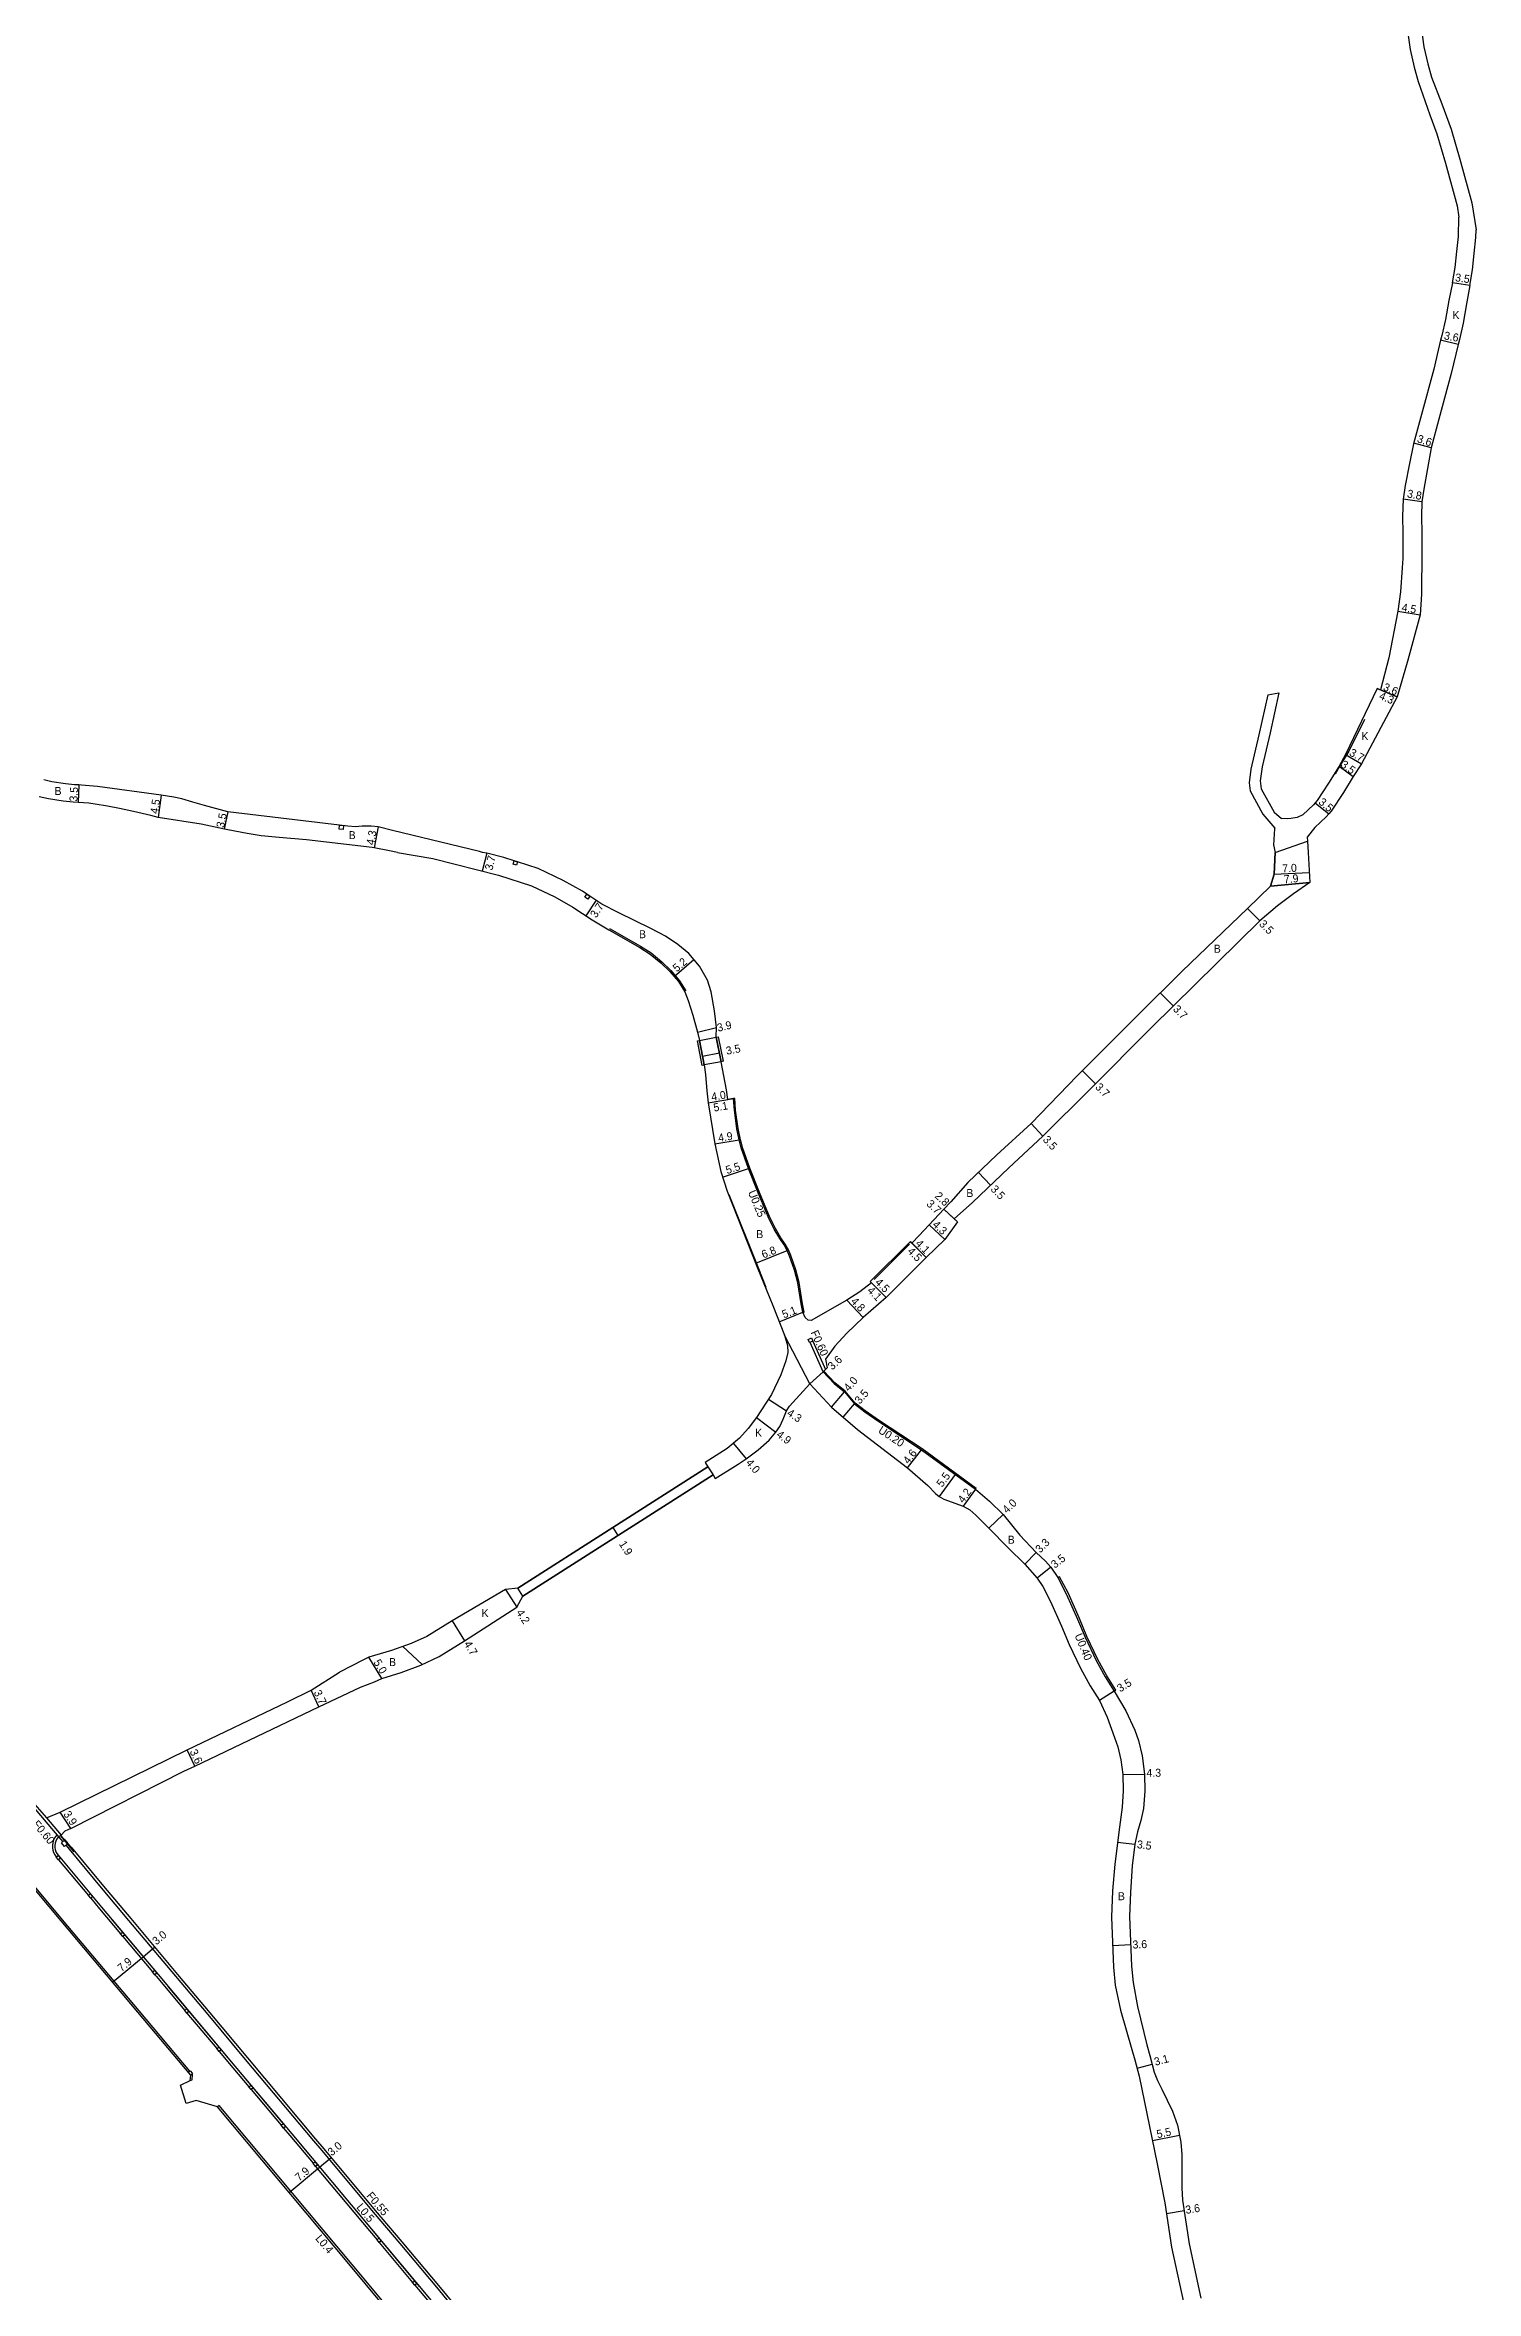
# Model space of a CAD drawing. Header units: metres. Extents: x -4000 to -800, y -99000 to -96000.
# Drawn here: x -3590.3 to -3304.2, y -98334.2 to -97885.1 of the extents above; entities that cross this region are included whole.
import ezdxf

# ---------------------------------------------------------------- set-up
doc = ezdxf.new("R2010")
doc.units = ezdxf.units.M
doc.header["$LTSCALE"] = 2.5
for name, color, linetype in [('側溝・桝', 7, 'Continuous'), ('幅員', 7, 'Continuous'), ('歩道・分離帯・安全施設', 7, 'Continuous'), ('舗装', 7, 'Continuous'), ('道路', 7, 'Continuous')]:
    doc.layers.add(name, color=color, linetype=linetype)
doc.styles.get("Standard").update_dxf_attribs({"font": ''})
doc.styles.get('Standard').set_extended_font_data('@MS PGothic')

msp = doc.modelspace()

# ---------------------------------------------------------------- linework, layer by layer
at = {"layer": '側溝・桝'}
for points in [[(-3530.56, -98041.19), (-3530.66, -98041.98), (-3531.45, -98041.89), (-3531.36, -98041.09)], [(-3496.46, -98048.21), (-3495.8, -98048.43), (-3496.01, -98049.1), (-3496.68, -98048.88)], [(-3481.37, -98055.28), (-3481.75, -98055.87), (-3482.34, -98055.48), (-3481.95, -98054.9)], [(-3437.43, -98144.54), (-3437.72, -98143.9), (-3437.08, -98143.62), (-3436.79, -98144.26)], [(-3587.52, -98247.96), (-3587.98, -98247.41), (-3587.6, -98247.08), (-3587.13, -98247.64)], [(-3586.36, -98245.27), (-3586.96, -98244.58), (-3586.29, -98243.97), (-3585.69, -98244.66)], [(-3581.11, -98255.62), (-3581.56, -98255.08), (-3581.18, -98254.75), (-3580.72, -98255.3)], [(-3574.68, -98263.3), (-3575.15, -98262.73), (-3574.77, -98262.41), (-3574.29, -98262.98)], [(-3568.28, -98270.94), (-3568.74, -98270.38), (-3568.36, -98270.06), (-3567.89, -98270.61)], [(-3561.88, -98278.58), (-3562.31, -98278.05), (-3561.93, -98277.73), (-3561.49, -98278.25)], [(-3555.44, -98286.25), (-3555.9, -98285.7), (-3555.52, -98285.38), (-3555.06, -98285.93)], [(-3561.2, -98290.16), (-3560.76, -98290.69), (-3561.12, -98290.99), (-3561.56, -98290.46)], [(-3549.04, -98293.89), (-3549.47, -98293.37), (-3549.08, -98293.05), (-3548.65, -98293.56)], [(-3542.56, -98301.6), (-3543.05, -98301.02), (-3542.66, -98300.7), (-3542.18, -98301.27)], [(-3536.15, -98309.25), (-3536.66, -98308.63), (-3536.28, -98308.31), (-3535.76, -98308.92)], [(-3523.43, -98324.44), (-3523.88, -98323.9), (-3523.49, -98323.57), (-3523.04, -98324.11)], [(-3516.31, -98332.99), (-3516.77, -98332.43), (-3516.39, -98332.11), (-3515.92, -98332.66)]]:
    msp.add_lwpolyline(points, close=True, dxfattribs=at)
for points in [[(-3438.76, -98138.5), (-3438.52, -98138.45), (-3438.88, -98136.79), (-3439.54, -98132.53), (-3440.19, -98129.98), (-3441.2, -98127.17), (-3441.66, -98126.01), (-3442.3, -98124.87), (-3443.18, -98123.6), (-3444.27, -98121.76), (-3445.47, -98119.33), (-3447.47, -98114.55), (-3449.38, -98109.67), (-3450.85, -98105.56), (-3451.26, -98103.99), (-3451.71, -98101.76), (-3452.22, -98098.06), (-3452.4, -98095.76), (-3452.65, -98095.78)], [(-3434.72, -98150.37), (-3437.34, -98144.5)], [(-3436.79, -98144.26), (-3434.26, -98149.94)], [(-3675.76, -98146.41), (-3674.62, -98147.41), (-3672.54, -98149.37), (-3667.69, -98153.92), (-3657.91, -98163.32), (-3650.5, -98170.74), (-3641.96, -98179.66), (-3639.35, -98182.44), (-3633.84, -98188.71), (-3623.31, -98200.8), (-3614.04, -98211.84), (-3604.51, -98223.19), (-3594.09, -98235.63), (-3590.38, -98239.94), (-3587.47, -98243.45), (-3586.7, -98244.34)], [(-3404.26, -98173.87), (-3404.14, -98173.71), (-3414.92, -98165.81), (-3423.49, -98160.17), (-3426.3, -98158.21), (-3428.32, -98156.63), (-3430.32, -98154.25), (-3432.38, -98152.6), (-3434.57, -98150.23)], [(-3376.56, -98214.26), (-3376.22, -98214.05), (-3378.02, -98211.19), (-3379.8, -98207.9), (-3382, -98203.31), (-3383.49, -98199.7), (-3385.77, -98194.61), (-3387.48, -98191.35), (-3387.83, -98191.54)], [(-3589.91, -98239.56), (-3587.02, -98243.05)], [(-3587.86, -98242.98), (-3588.27, -98243.49), (-3588.53, -98244.01), (-3588.68, -98244.49), (-3588.76, -98245.08), (-3588.75, -98245.55), (-3588.68, -98246.01), (-3588.52, -98246.51), (-3588.3, -98246.95), (-3588.03, -98247.36), (-3587.98, -98247.41)], [(-3586.1, -98245.03), (-3585.43, -98245.81), (-3578.98, -98253.56), (-3573.52, -98260.06), (-3564.16, -98271.22), (-3557.7, -98278.91), (-3550.21, -98287.89), (-3536.59, -98304.13), (-3534.89, -98306.08), (-3524.68, -98318.4), (-3519.33, -98324.65), (-3512.02, -98333.39), (-3507.26, -98339.19), (-3501.12, -98346.8), (-3497.12, -98352.02), (-3491.01, -98359.99), (-3484.25, -98369.31), (-3473.68, -98384.26), (-3467.31, -98393.59), (-3463.17, -98399.82), (-3463.05, -98400)], [(-3561.28, -98290.23), (-3571.42, -98278.17), (-3586.71, -98259.93), (-3596.34, -98248.42), (-3596.62, -98248.66)], [(-3587.52, -98247.96), (-3581.56, -98255.08)], [(-3581.11, -98255.62), (-3579.33, -98257.75), (-3575.15, -98262.73)], [(-3574.68, -98263.3), (-3568.74, -98270.38)], [(-3568.28, -98270.94), (-3568.04, -98271.22), (-3562.31, -98278.05)], [(-3561.88, -98278.58), (-3555.9, -98285.7)], [(-3555.44, -98286.25), (-3552.67, -98289.56), (-3549.47, -98293.37)], [(-3561.22, -98292.1), (-3560.83, -98291.92), (-3560.73, -98290.87), (-3560.83, -98290.75)], [(-3487.34, -98382.23), (-3494.16, -98372.7), (-3502.18, -98361.69), (-3509.88, -98351.97), (-3516.8, -98343.35), (-3528.85, -98328.84), (-3555.45, -98297.04), (-3555.79, -98297.32)], [(-3549.04, -98293.89), (-3543.05, -98301.02)], [(-3542.56, -98301.6), (-3541.31, -98303.09), (-3536.66, -98308.63)], [(-3536.15, -98309.25), (-3525.36, -98322.12), (-3523.88, -98323.9)], [(-3523.43, -98324.44), (-3516.77, -98332.43)], [(-3516.31, -98332.99), (-3513.8, -98336), (-3504.99, -98346.99)]]:
    msp.add_lwpolyline(points, dxfattribs=at)
at = {"layer": '幅員'}
for points in [[(-3305.48, -97933.23), (-3308.93, -97932.65)], [(-3307.83, -97945.03), (-3311.32, -97944.17)], [(-3313.2, -97965.65), (-3316.68, -97964.73)], [(-3315.05, -97976.49), (-3318.8, -97975.91)], [(-3319.86, -97998.3), (-3315.42, -97999.05)], [(-3323.99, -98013.77), (-3320.02, -98015.43)], [(-3320.02, -98015.43), (-3323.34, -98014.04)], [(-3330.35, -98027), (-3327.13, -98028.82)], [(-3331.63, -98029.29), (-3328.81, -98031.37)], [(-3583.5, -98033.07), (-3583.64, -98036.56)], [(-3567, -98035.11), (-3567.6, -98039.57)], [(-3553.69, -98038.47), (-3554.41, -98041.9)], [(-3523.67, -98041.44), (-3524.47, -98045.66)], [(-3501.95, -98046.69), (-3502.85, -98050.28)], [(-3345.34, -98053.27), (-3337.47, -98052.57)], [(-3344.56, -98050.89), (-3337.57, -98050.54)], [(-3480.11, -98056.11), (-3482.13, -98059.2)], [(-3349.89, -98057.74), (-3347.43, -98060.22)], [(-3464.5, -98071.35), (-3460.54, -98067.98)], [(-3367.34, -98074.63), (-3364.73, -98077.26)], [(-3459.84, -98082.48), (-3456.05, -98081.57)], [(-3458.85, -98087.29), (-3455.46, -98086.63)], [(-3382.91, -98090.2), (-3380.3, -98092.81)], [(-3457.68, -98096.6), (-3452.65, -98095.78)], [(-3457.68, -98096.6), (-3453.74, -98095.95)], [(-3456.34, -98104.83), (-3451.51, -98104.04)], [(-3390.8, -98103.31), (-3393.17, -98100.73)], [(-3454.85, -98111.45), (-3449.62, -98109.76)], [(-3401.26, -98113.06), (-3403.68, -98110.52)], [(-3413.52, -98121.01), (-3410.38, -98123.95)], [(-3408.55, -98119.78), (-3410.59, -98117.87)], [(-3410.59, -98117.87), (-3407.89, -98120.4)], [(-3448.21, -98128.64), (-3441.89, -98126.12)], [(-3417.3, -98124.35), (-3414.13, -98127.55)], [(-3417.02, -98124.64), (-3414.13, -98127.55)], [(-3425.31, -98132.32), (-3422.14, -98135.51)], [(-3425.03, -98132.6), (-3422.14, -98135.51)], [(-3443.5, -98140.38), (-3438.76, -98138.5)], [(-3426.71, -98139.55), (-3430, -98136.06)], [(-3437.36, -98152.82), (-3434.72, -98150.37)], [(-3445.67, -98155.86), (-3442.06, -98158.21)], [(-3433.07, -98157.43), (-3430.46, -98154.4)], [(-3430.73, -98159.44), (-3428.46, -98156.78)], [(-3448.07, -98159.54), (-3444.15, -98162.49)], [(-3452.67, -98164.7), (-3450.1, -98167.76)], [(-3452.67, -98164.7), (-3450.1, -98167.76)], [(-3417.84, -98169.62), (-3415.04, -98165.97)], [(-3408.32, -98170.89), (-3411.57, -98175.33)], [(-3404.26, -98173.87), (-3406.75, -98177.26)], [(-3398.76, -98178.9), (-3401.64, -98181.67)], [(-3476.76, -98181.52), (-3475.73, -98183.14)], [(-3394.44, -98188.86), (-3392.12, -98186.52)], [(-3389.19, -98189.47), (-3391.93, -98191.65)], [(-3498.18, -98193.88), (-3495.92, -98197.42)], [(-3508.84, -98200.19), (-3506.39, -98204.2)], [(-3522.94, -98211.72), (-3525.53, -98207.44)], [(-3376.56, -98214.26), (-3379.52, -98216.13)], [(-3374.8, -98230.89), (-3370.5, -98230.83)], [(-3375.89, -98244.41), (-3372.42, -98244.85)], [(-3376.86, -98265.07), (-3373.26, -98264.91)], [(-3371.97, -98289.58), (-3368.98, -98288.78)], [(-3368.92, -98304.08), (-3363.53, -98302.98)], [(-3366.12, -98318.63), (-3362.56, -98318.09)]]:
    msp.add_lwpolyline(points, dxfattribs=at)
at = {"layer": '幅員', "flags": 128}
for points in [[(-3336.37, -98036.61), (-3333.69, -98038.86)], [(-3535.48, -98217.4), (-3537.07, -98214.06)], [(-3560.28, -98229.2), (-3561.82, -98225.95)], [(-3585.07, -98241.66), (-3587.21, -98238.4)], [(-3570.64, -98267.34), (-3568.33, -98265.4)], [(-3576.72, -98272.43), (-3570.64, -98267.34)], [(-3541.45, -98314.46), (-3535.39, -98309.37)], [(-3535.39, -98309.37), (-3533.05, -98307.44)]]:
    msp.add_lwpolyline(points, dxfattribs=at)
at = {"layer": '歩道・分離帯・安全施設'}
for points in [[(-3326.51, -98019.98), (-3329.66, -98026.3), (-3331.5, -98029.37), (-3331.51, -98029.38)], [(-3331.51, -98029.38), (-3332.41, -98030.91)], [(-3477.41, -98061.77), (-3471.22, -98065.31), (-3469.11, -98066.65), (-3466.95, -98068.41), (-3465.16, -98070.15), (-3463.41, -98072.2), (-3462.15, -98074.25)], [(-3453.57, -98114.92), (-3447.65, -98129.74), (-3446.15, -98133.46)], [(-3417.49, -98124.9), (-3424.56, -98131.93)], [(-3587.05, -98243.09), (-3587.53, -98243.37), (-3587.85, -98243.76), (-3588.06, -98244.2), (-3588.19, -98244.6), (-3588.26, -98245.11), (-3588.25, -98245.51), (-3588.19, -98245.89), (-3588.05, -98246.33), (-3587.87, -98246.7), (-3587.62, -98247.05), (-3578.94, -98257.43), (-3567.65, -98270.9), (-3552.28, -98289.24), (-3540.93, -98302.76), (-3524.97, -98321.79), (-3513.41, -98335.68), (-3503.06, -98348.58), (-3495.64, -98358.12), (-3488.25, -98368.08), (-3481.96, -98376.82), (-3473.63, -98388.82), (-3469.44, -98395.02), (-3466.12, -98400)], [(-3587.53, -98243.37), (-3587.85, -98243.76), (-3588.06, -98244.2), (-3588.19, -98244.6), (-3588.26, -98245.11), (-3588.25, -98245.51), (-3588.19, -98245.89), (-3588.05, -98246.33), (-3587.87, -98246.7), (-3587.62, -98247.05), (-3578.94, -98257.43), (-3567.65, -98270.9), (-3552.28, -98289.24), (-3540.93, -98302.76), (-3524.97, -98321.79), (-3513.41, -98335.68), (-3503.06, -98348.58), (-3495.64, -98358.12), (-3488.25, -98368.08), (-3481.96, -98376.82), (-3473.63, -98388.82), (-3469.44, -98395.02), (-3466.12, -98400)], [(-3584.39, -98246.33), (-3587.13, -98243.11)], [(-3587.62, -98247.05), (-3578.94, -98257.43)], [(-3577.01, -98259.73), (-3567.65, -98270.9)], [(-3565.6, -98273.34), (-3552.28, -98289.24), (-3542.9, -98300.41)], [(-3540.93, -98302.76), (-3524.97, -98321.79), (-3515.43, -98333.26)]]:
    msp.add_lwpolyline(points, dxfattribs=at)
at = {"layer": '舗装'}
for points in [[(-3437.36, -98152.82), (-3442.43, -98143.09)], [(-3518.71, -98205.3), (-3514.84, -98208.9)]]:
    msp.add_lwpolyline(points, dxfattribs=at)
at = {"layer": '道路'}
for points in [[(-3317.98, -97881.86), (-3317.44, -97886.02), (-3316.59, -97889.6), (-3315.78, -97892.44), (-3313.48, -97899.12), (-3312.07, -97902.9), (-3310.34, -97908.78), (-3308.02, -97917.31), (-3307.67, -97919.55)], [(-3315.19, -97881.67), (-3314.7, -97885.52), (-3313.89, -97888.9), (-3313.14, -97891.55), (-3311.09, -97896.92), (-3309.22, -97901.95), (-3307.45, -97907.95), (-3305.08, -97916.69), (-3304.24, -97922.1)], [(-3308.93, -97932.65), (-3308.42, -97929.62), (-3308.09, -97926.45), (-3307.78, -97923.39), (-3307.67, -97919.55)], [(-3305.48, -97933.23), (-3304.95, -97930.09), (-3304.61, -97926.81), (-3304.28, -97923.62), (-3304.24, -97922.1)], [(-3308.93, -97932.65), (-3309.66, -97936.21), (-3310.34, -97940.01), (-3311.08, -97943.18), (-3311.32, -97944.17), (-3311.8, -97946.12), (-3312.69, -97949.94), (-3315.17, -97959.01), (-3316.71, -97964.85), (-3317.57, -97968.83), (-3318.39, -97973.23), (-3318.8, -97975.91), (-3318.92, -97979.3), (-3318.88, -97982.8), (-3318.85, -97987.82), (-3318.98, -97989.63), (-3319.36, -97994.47), (-3319.86, -97998.3), (-3321.66, -98007.66), (-3323.34, -98014.04), (-3323.99, -98013.77), (-3330.35, -98027), (-3331.63, -98029.29)], [(-3305.48, -97933.23), (-3306.13, -97936.89), (-3306.81, -97940.73), (-3307.58, -97944.02), (-3307.83, -97945.03), (-3308.3, -97946.95), (-3309.2, -97950.83), (-3311.69, -97959.95), (-3313.2, -97965.65), (-3314.65, -97973.9), (-3315.05, -97976.49), (-3315.12, -97979.33), (-3315.08, -97982.77), (-3315.06, -97986.3), (-3315.14, -97994.94), (-3315.42, -97999.05), (-3317.85, -98008.11), (-3320.02, -98015.43), (-3327.13, -98028.82), (-3328.81, -98031.37)], [(-3345.88, -98015.05), (-3347.65, -98023.04), (-3349.23, -98029.89), (-3349.6, -98032.65), (-3349.4, -98034.26), (-3346.82, -98038.9), (-3344.48, -98041.7)], [(-3343.64, -98014.64), (-3345.41, -98022.63), (-3346.99, -98029.47), (-3347.36, -98032.23), (-3347.16, -98033.84), (-3344.58, -98038.48), (-3343.11, -98039.8)], [(-3345.88, -98015.05), (-3343.64, -98014.64)], [(-3502.83, -98046.54), (-3503.4, -98046.38), (-3520.77, -98042.16), (-3523.67, -98041.44), (-3525.03, -98041.29), (-3526.85, -98041.32), (-3528.16, -98041.42), (-3529.74, -98041.28), (-3553.69, -98038.47), (-3558.36, -98037.15), (-3560.71, -98036.48), (-3562.91, -98035.82), (-3564.51, -98035.48), (-3567, -98035.11), (-3579.75, -98033.39), (-3582.94, -98033.09), (-3583.5, -98033.07), (-3584.37, -98033.03), (-3586.14, -98032.85), (-3588.89, -98032.41), (-3590.49, -98032.07)], [(-3331.63, -98029.29), (-3333.71, -98032.72), (-3336.02, -98036.2), (-3336.37, -98036.61), (-3336.73, -98037.04), (-3338.85, -98039.06), (-3339.99, -98039.6), (-3341.27, -98039.79), (-3341.95, -98039.87), (-3343.11, -98039.8)], [(-3328.81, -98031.37), (-3330.75, -98034.6), (-3333.22, -98038.3), (-3333.69, -98038.86), (-3334.18, -98039.45), (-3336.45, -98041.6), (-3338.02, -98043.52)], [(-3519.79, -98046.54), (-3521.36, -98046.25), (-3524.47, -98045.66), (-3524.86, -98045.59), (-3529.97, -98044.95), (-3537.96, -98044.05), (-3543.44, -98043.6), (-3547.02, -98043.24), (-3549.86, -98042.78), (-3553.71, -98042.07), (-3554.39, -98041.9), (-3559.04, -98040.93), (-3567.6, -98039.57), (-3569.1, -98039.16), (-3572.54, -98038.35), (-3575.38, -98037.8), (-3577.72, -98037.32), (-3578.18, -98037.22), (-3581.49, -98036.68), (-3583.64, -98036.56), (-3584.63, -98036.52), (-3586.59, -98036.32), (-3589.52, -98035.86), (-3591.38, -98035.46)], [(-3344.48, -98041.7), (-3344.55, -98041.83), (-3344.7, -98045.07), (-3344.42, -98046.55)], [(-3344.42, -98046.55), (-3337.95, -98044.33), (-3337.77, -98046.55)], [(-3338.02, -98043.52), (-3337.95, -98044.33)], [(-3337.95, -98044.33), (-3337.77, -98046.55)], [(-3519.79, -98046.54), (-3512.76, -98047.79), (-3499.58, -98051.1), (-3493.03, -98053.21), (-3488.36, -98055.44), (-3484.76, -98057.48), (-3480.91, -98060.01), (-3477.55, -98062.01), (-3471.36, -98065.55), (-3469.27, -98066.87), (-3467.13, -98068.62), (-3465.37, -98070.34), (-3463.64, -98072.37), (-3462.38, -98074.4), (-3461.67, -98076.17), (-3460.74, -98079.09), (-3459.84, -98082.48), (-3459.46, -98084.14), (-3458.51, -98089.05), (-3458.26, -98090.95), (-3457.98, -98094.24), (-3457.68, -98096.6), (-3456.34, -98104.83), (-3455.2, -98110.37), (-3453.93, -98114.29), (-3447.75, -98129.78), (-3444.79, -98137.11), (-3442.43, -98143.09), (-3441.85, -98145.13), (-3441.79, -98146.55), (-3442.16, -98148.21), (-3443.21, -98150.99), (-3445.04, -98154.91), (-3448.07, -98159.54), (-3449.72, -98161.74), (-3451.43, -98163.65), (-3453.92, -98165.74), (-3458.29, -98168.54), (-3457.75, -98169.39), (-3495.74, -98193.64), (-3498.18, -98193.88), (-3508.84, -98200.19), (-3513.93, -98203.3), (-3517.09, -98204.72), (-3520.97, -98206.11), (-3525.53, -98207.44)], [(-3344.42, -98046.55), (-3344.56, -98050.89), (-3345.34, -98053.27), (-3349.89, -98057.74), (-3362.98, -98070.3), (-3371.7, -98078.96), (-3383.96, -98091.24), (-3393.17, -98100.73), (-3400.02, -98107.04), (-3405.79, -98112.54), (-3409.2, -98116.39), (-3410.59, -98117.87), (-3415.54, -98123.17), (-3417.02, -98124.64), (-3417.3, -98124.35), (-3425.31, -98132.32), (-3425.03, -98132.6), (-3427.42, -98134.37), (-3430, -98136.06), (-3437.1, -98140.12), (-3437.7, -98140.07), (-3438.31, -98139.52), (-3438.76, -98138.5), (-3439.12, -98136.83), (-3439.79, -98132.58), (-3440.43, -98130.05), (-3441.43, -98127.26), (-3441.89, -98126.12), (-3442.52, -98125), (-3443.4, -98123.73), (-3444.49, -98121.88), (-3445.69, -98119.43), (-3447.7, -98114.64), (-3449.62, -98109.76), (-3451.09, -98105.64), (-3451.51, -98104.04), (-3451.96, -98101.8), (-3452.47, -98098.09), (-3452.65, -98095.78), (-3453.74, -98095.95), (-3454.05, -98094.05), (-3455.12, -98088.39), (-3456.08, -98083.48), (-3456.09, -98082.89), (-3456.04, -98082.12), (-3456.05, -98081.57), (-3456.45, -98078.23), (-3457.09, -98074.43), (-3457.82, -98072.11), (-3459.42, -98069.3), (-3461.56, -98066.78), (-3463.79, -98064.94), (-3466.25, -98063.27), (-3469.17, -98061.74), (-3475.53, -98058.62), (-3478.95, -98056.87), (-3481.37, -98055.28), (-3481.95, -98054.9), (-3482.83, -98054.32), (-3486.65, -98052.15), (-3491.66, -98049.76), (-3495.8, -98048.43), (-3496.46, -98048.21), (-3498.56, -98047.54), (-3501.95, -98046.69), (-3502.83, -98046.54)], [(-3337.77, -98046.55), (-3337.47, -98052.57), (-3340.71, -98054.85), (-3343.95, -98057.26), (-3347.43, -98060.22), (-3360.37, -98072.93), (-3369.09, -98081.58), (-3381.34, -98093.86), (-3390.8, -98103.31), (-3397.62, -98109.59), (-3404.9, -98116.52), (-3408.55, -98119.78), (-3407.89, -98120.4), (-3410.38, -98123.95), (-3414.13, -98127.55), (-3422.14, -98135.51), (-3426.71, -98139.55), (-3430.01, -98142.65), (-3432.4, -98145.25), (-3434.25, -98147.86), (-3433.9, -98149.61), (-3434.57, -98150.23), (-3434.72, -98150.37), (-3432.51, -98152.74), (-3430.46, -98154.4), (-3428.46, -98156.78), (-3426.41, -98158.38), (-3423.6, -98160.34), (-3415.04, -98165.97), (-3404.26, -98173.87), (-3401.51, -98176.27), (-3398.76, -98178.9), (-3395.4, -98183.05), (-3392.12, -98186.52), (-3390.3, -98188.26), (-3389.19, -98189.47), (-3387.83, -98191.54), (-3386.13, -98194.78), (-3383.86, -98199.86), (-3382.36, -98203.47), (-3380.16, -98208.08), (-3378.37, -98211.39), (-3376.56, -98214.26), (-3374.2, -98218.18), (-3372.43, -98222.05), (-3371.69, -98224.13), (-3370.99, -98227.17), (-3370.5, -98230.83), (-3370.45, -98234.24), (-3370.72, -98237.68), (-3371.21, -98240.07), (-3371.91, -98242.34), (-3372.42, -98244.85), (-3372.96, -98249.18), (-3373.33, -98254.39), (-3373.51, -98259.29), (-3373.07, -98269.2), (-3372.78, -98272.47), (-3371.92, -98277.31), (-3370.01, -98284.96), (-3369.43, -98287.1), (-3368.54, -98290.41), (-3367.89, -98292.06), (-3367.04, -98293.79), (-3364.9, -98298.23), (-3363.93, -98301.02), (-3363.23, -98304.43), (-3363.05, -98306.86), (-3363.05, -98313.51), (-3362.88, -98315.99), (-3361.57, -98324.71), (-3359.22, -98335.6)], [(-3337.77, -98046.55), (-3337.47, -98052.57), (-3345.34, -98053.27), (-3344.56, -98050.89), (-3344.42, -98046.55)], [(-3459.46, -98084.14), (-3458.51, -98089.05)], [(-3670.14, -98146.57), (-3672.18, -98148.96), (-3667.31, -98153.52), (-3657.52, -98162.93), (-3650.1, -98170.36), (-3641.56, -98179.28), (-3638.94, -98182.07), (-3633.43, -98188.34), (-3622.9, -98200.45), (-3613.62, -98211.49), (-3604.09, -98222.83), (-3593.67, -98235.27), (-3589.96, -98239.58)], [(-3522.94, -98211.72), (-3519.09, -98210.52), (-3515.16, -98209.05), (-3511.48, -98207.31), (-3506.39, -98204.2), (-3495.92, -98197.42), (-3494.71, -98195.25), (-3456.72, -98171.01), (-3456.28, -98171.7), (-3451.73, -98168.85), (-3450.1, -98167.76), (-3447.73, -98165.99), (-3445.52, -98164.07), (-3444.15, -98162.49), (-3443.4, -98161.32), (-3442.69, -98159.86), (-3442.06, -98158.21), (-3441.44, -98157.25), (-3437.36, -98152.82), (-3433.07, -98157.43), (-3427.84, -98161.92), (-3417.84, -98169.62), (-3413.8, -98173.1), (-3412.28, -98174.74), (-3411.57, -98175.33), (-3410.61, -98175.87), (-3406.75, -98177.26), (-3405.43, -98178.01), (-3404.24, -98179.04), (-3401.64, -98181.67), (-3397.76, -98185.57), (-3394.44, -98188.86), (-3391.93, -98191.65), (-3390.85, -98193.32), (-3389.28, -98196.31), (-3387.08, -98201.24), (-3385.56, -98204.89), (-3383.28, -98209.67), (-3381.39, -98213.16), (-3379.52, -98216.13), (-3377.95, -98219.42), (-3376.48, -98223.5), (-3375.83, -98225.34), (-3375.22, -98227.95), (-3374.8, -98230.89), (-3374.76, -98234.14), (-3374.97, -98237.41), (-3375.52, -98241.44), (-3376.45, -98248.84), (-3376.88, -98254.14), (-3377.11, -98259.45), (-3376.67, -98269.44), (-3376.34, -98273.01), (-3375.28, -98278), (-3373.04, -98285.89), (-3372.41, -98287.95), (-3371.54, -98291.21), (-3367.97, -98308.73), (-3366.44, -98316.52), (-3365.11, -98325.36), (-3362.73, -98336.37)], [(-3457.75, -98169.39), (-3495.74, -98193.64)], [(-3494.71, -98195.25), (-3456.72, -98171.01)], [(-3525.53, -98207.44), (-3526.56, -98208), (-3531.4, -98210.41)], [(-3587.21, -98238.4), (-3561.82, -98225.95), (-3541.76, -98216.34), (-3537.07, -98214.06), (-3531.4, -98210.41)], [(-3585.07, -98241.66), (-3562.49, -98230.26), (-3560.28, -98229.2), (-3535.48, -98217.4), (-3527.18, -98213.45), (-3524.4, -98212.35), (-3522.94, -98211.72)], [(-3589.96, -98239.58), (-3587.21, -98238.4)], [(-3585.07, -98241.66), (-3586.29, -98242.21), (-3587.05, -98243.09), (-3585.01, -98245.45), (-3578.56, -98253.21), (-3573.1, -98259.71), (-3563.74, -98270.86), (-3557.28, -98278.56), (-3549.79, -98287.54), (-3536.17, -98303.77), (-3534.48, -98305.73), (-3524.26, -98318.05), (-3518.91, -98324.3), (-3511.6, -98333.04), (-3506.83, -98338.84), (-3500.69, -98346.46), (-3496.69, -98351.68), (-3490.57, -98359.66), (-3483.81, -98368.99), (-3473.23, -98383.95), (-3466.86, -98393.28), (-3462.71, -98399.53), (-3462.4, -98400)], [(-3563.17, -98293.01), (-3561.22, -98292.1), (-3561.12, -98290.99), (-3571.7, -98278.41), (-3586.99, -98260.17), (-3596.62, -98248.66), (-3599.04, -98248.15), (-3600.82, -98248.92)], [(-3562.04, -98296.67), (-3563.17, -98293.01)], [(-3488.62, -98385.07), (-3487.37, -98384.38), (-3487.24, -98383.12), (-3494.51, -98372.95), (-3502.53, -98361.96), (-3510.22, -98352.25), (-3517.14, -98343.62), (-3529.18, -98329.13), (-3555.79, -98297.32), (-3560, -98296.04), (-3562.04, -98296.67)]]:
    msp.add_lwpolyline(points, dxfattribs=at)
for points in [[(-3459.86, -98084.22), (-3459.46, -98084.14), (-3458.51, -98089.05), (-3458.9, -98089.13)], [(-3459.46, -98084.14), (-3456.08, -98083.48), (-3455.12, -98088.39), (-3458.51, -98089.05)], [(-3455.69, -98083.41), (-3454.73, -98088.31), (-3455.12, -98088.39), (-3456.08, -98083.48)], [(-3494.71, -98195.25), (-3495.74, -98193.64), (-3457.75, -98169.39), (-3456.72, -98171.01)]]:
    msp.add_lwpolyline(points, close=True, dxfattribs=at)

# ---------------------------------------------------------------- texts
at = {"layer": '側溝・桝'}
for s, rotation, p in [('U0.25', 292.714, (-3449.79, -98114.5)), ('F0.60', 294.079, (-3437.26, -98142.52)), ('U0.20', 326.6683, (-3423.87, -98162.46)), ('U0.40', 292.51, (-3384.51, -98203.1)), ('F0.60', 309.6123, (-3592.83, -98240.88)), ('F0.55', 310, (-3526.09, -98315.17)), ('L0.5', 310, (-3528.1, -98317.47)), ('L0.4', 310, (-3536.3, -98323.72))]:
    msp.add_text(s, height=1.6, rotation=rotation, dxfattribs=at).set_placement(p)
at = {"layer": '幅員'}
for s, rotation, p in [('3.5', 351.9093, (-3308.5, -97932.35)), ('3.6', 349.6778, (-3310.74, -97943.96)), ('3.6', 342.2421, (-3316.15, -97964.51)), ('3.8', 349.405, (-3318.11, -97975.55)), ('4.5', 350.4744, (-3319.2, -97998.31)), ('3.6', 337.2501, (-3322.95, -98014.07)), ('4.3', 337.2501, (-3323.75, -98015.83)), ('3.7', 330.5576, (-3329.72, -98027.07)), ('3.5', 323.5593, (-3331.45, -98029.3)), ('3.5', 86.7547, (-3583.78, -98036.42)), ('4.5', 81.5861, (-3567.66, -98038.91)), ('3.5', 319.9961, (-3335.85, -98036.72)), ('3.5', 78.2578, (-3554.47, -98041.73)), ('4.3', 79.5506, (-3524.48, -98045.18)), ('3.7', 75.9329, (-3500.84, -98050.24)), ('7.0', 2.883, (-3342.93, -98050.56)), ('7.9', 5.0694, (-3342.57, -98052.75)), ('3.7', 56.7485, (-3480.08, -98059.77)), ('3.5', 314.7083, (-3347.71, -98061)), ('5.2', 40.399, (-3463.96, -98070.56)), ('3.7', 314.7825, (-3364.93, -98078)), ('3.9', 13.6298, (-3455.71, -98082.43)), ('3.5', 11.0332, (-3453.98, -98087.03)), ('4.0', 9.251, (-3456.95, -98096.23)), ('3.7', 315.0557, (-3380.46, -98093.61)), ('5.1', 9.251, (-3456.52, -98098.38)), ('4.9', 9.251, (-3455.58, -98104.45)), ('3.5', 312.6243, (-3390.93, -98104.08)), ('5.5', 17.8782, (-3453.91, -98110.88)), ('3.5', 313.6016, (-3401.37, -98114)), ('3.7', 316.9568, (-3414.2, -98117)), ('2.8', 316.9568, (-3412.54, -98115.42)), ('4.3', 316.9568, (-3413.01, -98121.15)), ('6.8', 21.7617, (-3446.66, -98127.76)), ('4.5', 314.8243, (-3418.01, -98126.43)), ('4.1', 314.8243, (-3416.42, -98124.89)), ('4.1', 314.8243, (-3426.03, -98134.29)), ('4.5', 314.8243, (-3424.47, -98132.64)), ('5.1', 21.5751, (-3442.57, -98139.74)), ('4.8', 313.2762, (-3429.33, -98136.41)), ('3.6', 42.9244, (-3432.9, -98150.14)), ('4.0', 49.3745, (-3429.57, -98154.43)), ('4.3', 326.9158, (-3442.11, -98159.01)), ('3.5', 49.3745, (-3427.39, -98156.97)), ('4.9', 322.9469, (-3444.2, -98163.24)), ('4.6', 52.3934, (-3417.66, -98168.97)), ('4.0', 310.0626, (-3450.28, -98168.64)), ('5.5', 53.7717, (-3410.93, -98173.58)), ('4.2', 53.7717, (-3406.7, -98176.77)), ('4.0', 43.9061, (-3397.97, -98178.81)), ('1.9', 302.5475, (-3475.6, -98184.81)), ('3.3', 45.2205, (-3391.36, -98186.73)), ('3.5', 38.3492, (-3388.41, -98189.77)), ('4.2', 302.5475, (-3496.13, -98198.53)), ('4.7', 301.3979, (-3506.57, -98204.8)), ('5.0', 301.2106, (-3524.66, -98208.47)), ('3.5', 32.2899, (-3375.36, -98214.51)), ('3.7', 295.4579, (-3536.59, -98214.47)), ('3.6', 295.4579, (-3561.37, -98226.32)), ('4.3', 0.8279, (-3370.09, -98231.38)), ('3.9', 303.2054, (-3586.63, -98238.82)), ('3.5', 352.8435, (-3372.08, -98245.61)), ('3.0', 40, (-3567.97, -98265.07)), ('3.6', 2.5156, (-3372.86, -98265.71)), ('7.9', 40, (-3574.93, -98270.43)), ('3.1', 15.0136, (-3368.33, -98289.14)), ('5.5', 11.503, (-3367.91, -98303.62)), ('3.0', 40, (-3532.93, -98307.25)), ('7.9', 40, (-3539.44, -98312.3)), ('3.6', 8.5225, (-3362.2, -98318.74))]:
    msp.add_text(s, height=1.6, rotation=rotation, dxfattribs=at).set_placement(p)
at = {"layer": '舗装'}
for s, p in [('K', (-3308.95, -97939.92)), ('K', (-3327.15, -98024.11)), ('B', (-3588.33, -98035.08)), ('B', (-3529.55, -98043.9)), ('B', (-3471.53, -98063.7)), ('B', (-3356.65, -98066.61)), ('B', (-3406.11, -98115.45)), ('B', (-3448.1, -98123.67)), ('K', (-3448.33, -98163.38)), ('B', (-3397.83, -98184.76)), ('K', (-3502.98, -98199.43)), ('B', (-3521.48, -98209.22)), ('B', (-3375.82, -98256.03))]:
    msp.add_text(s, height=1.6, dxfattribs=at).set_placement(p)

doc.saveas('drawing.dxf')
